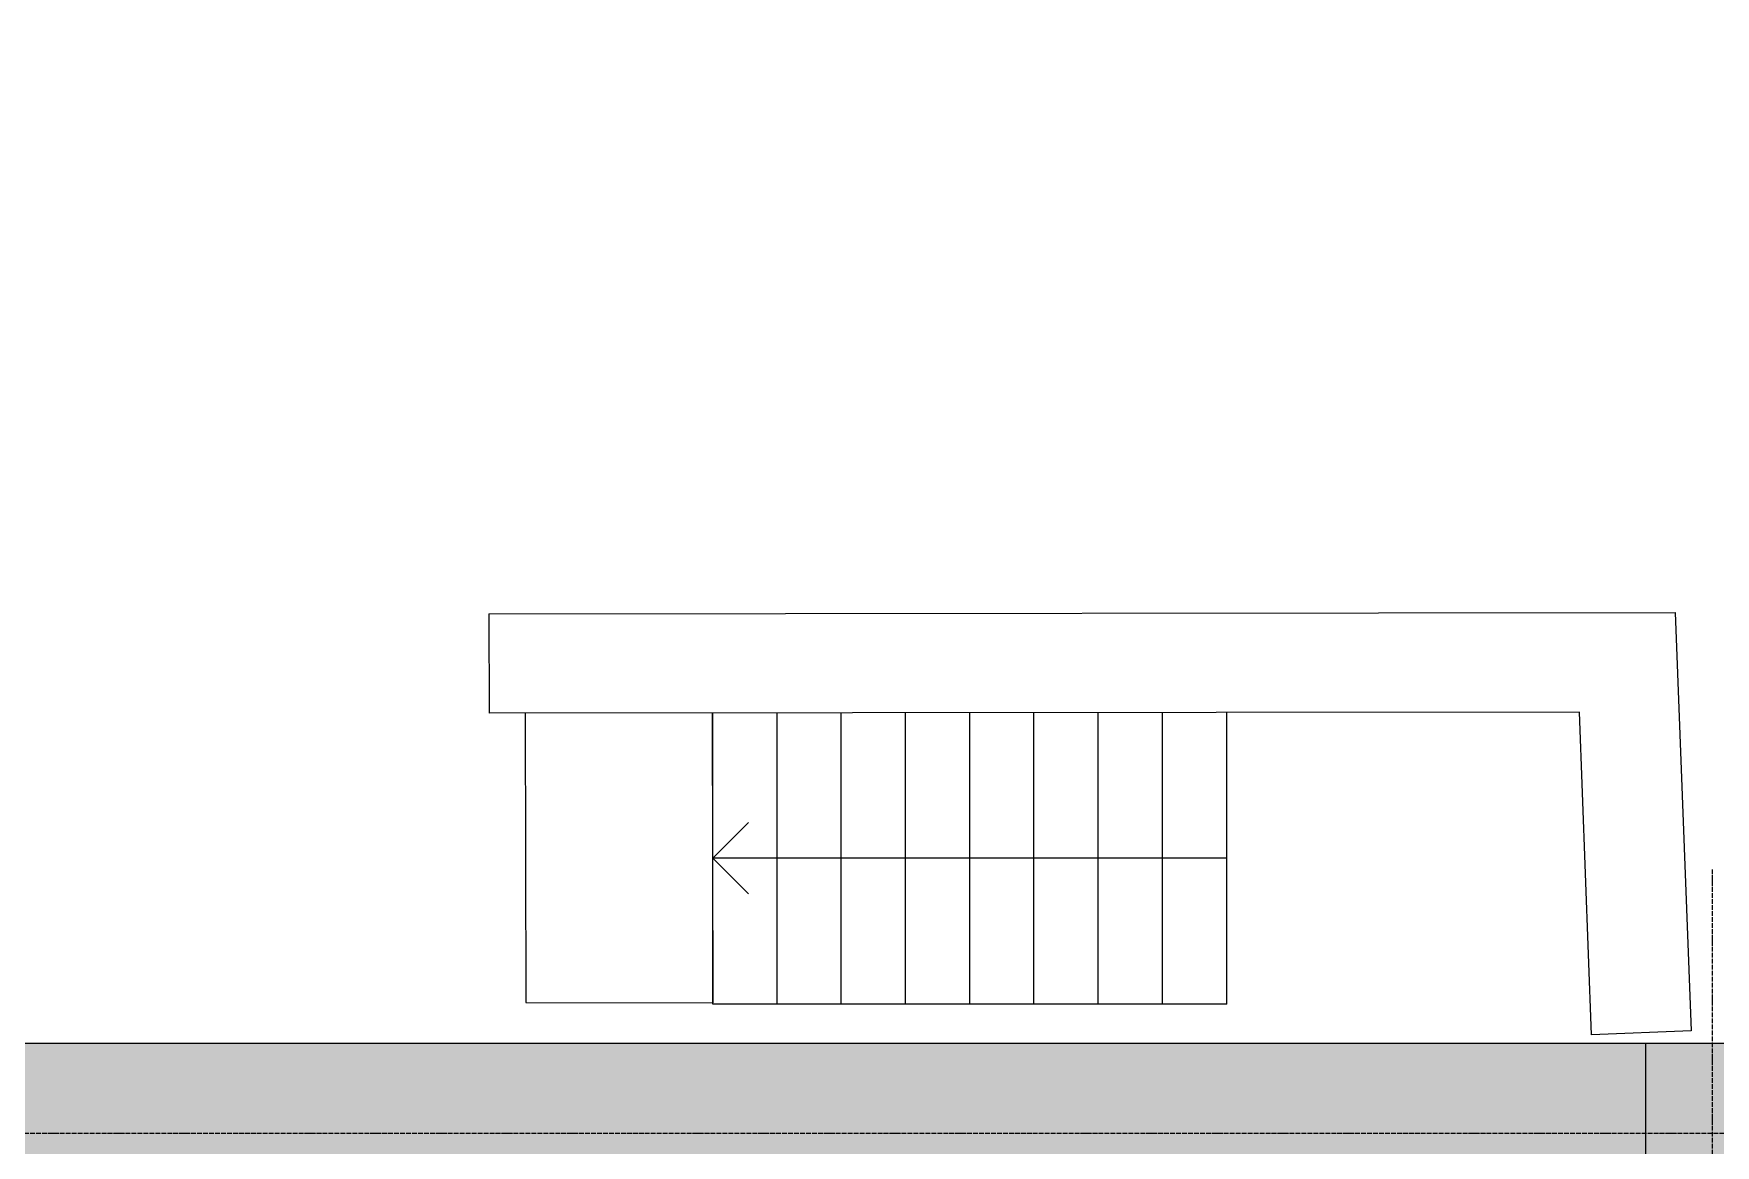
# Model space of a CAD drawing. Header units: millimetres. Extents: x -129048 to 476301, y -5853 to 215316.
# Drawn here: x 31950 to 39022, y 20505 to 25182 of the extents above; entities that cross this region are included whole.
import ezdxf

# ---------------------------------------------------------------- set-up
doc = ezdxf.new("R2010")
doc.units = ezdxf.units.MM
doc.linetypes.add('ADSK_Линия сетки', pattern=[25, 20, -2.5, 0, -2.5])
doc.linetypes.add('ADSK_Снесено', pattern=[4.5, 3, -1.5])
for name, color, linetype, lineweight in [('Лестницы', 7, 'Continuous', 18), ('Перекрытие', 7, 'Continuous', 18), ('Стрелки вверх', 7, 'Continuous', 18)]:
    doc.layers.add(name, color=color, linetype=linetype, lineweight=lineweight)
doc.layers.add('Линии', color=7, linetype='Continuous', lineweight=9, true_color=0x00a600)
doc.layers.add('Стены наружные', color=1, linetype='ADSK_Снесено', lineweight=18, true_color=0xff0000)

msp = doc.modelspace()

# ---------------------------------------------------------------- hatches: boundary and pattern name
at = {"layer": 'Стены наружные', "linetype": 'Continuous', "lineweight": 25, "true_color": 0x636466}
h = msp.add_hatch(color=251, dxfattribs=at)
h.paths.add_polyline_path([(46339.85223, 20424.05859), (46543.2121, 20424.05859), (46543.2121, 20934.05859), (45391.97654, 20934.05859), (45391.97654, 20424.05859), (45636.36955, 20424.05859)])
h.paths.add_polyline_path([(42686.55222, 20424.05859), (43576.97654, 20424.05859), (43576.97654, 20934.05859), (41597.58202, 20934.05859), (41597.58202, 20424.05859), (42515.94285, 20424.62343), (42630.33859, 20425.47813), (42630.3492, 20424.05859)])
h.paths.add_polyline_path([(39192.84818, 20424.05859), (39867.58202, 20424.05859), (39867.58202, 20934.05859), (30807.01602, 20934.05859), (30807.01602, 20424.05859), (38947.96606, 20424.05859)])

# ---------------------------------------------------------------- linework, layer by layer
at = {"linetype": 'ADSK_Линия сетки', "lineweight": 25}
for p, q in [((39009.91035, -4984.78696), (39009.91035, 21668.8012)), ((-11086.22475, 20556.78828), (57141.71826, 20556.78828))]:
    msp.add_line(p, q, dxfattribs=at)
at = {"color": 251, "lineweight": 25, "true_color": 0x636466}
msp.add_lwpolyline([(11305.23612, 20918.63165), (11305.23612, 17842.18437), (18515.92029, 17781.12051), (38729.7038, 17793.79848), (38729.7038, 20934.05859), (31317.01602, 20934.05859), (31317.01602, 43525.12698), (18455.83536, 43525.12698), (18455.83536, 20918.63165), (11305.23612, 20918.63165)], dxfattribs=at)
at = {"layer": 'Лестницы', "color": 251, "lineweight": 25, "true_color": 0x636466}
for p, q in [((34806.04093, 21099.18573), (34806.04093, 22323.71063)), ((35076.14093, 21099.18573), (35076.14093, 22324.01942)), ((35076.14093, 21099.18573), (35076.14093, 22324.01942)), ((35346.24093, 21099.18573), (35346.24093, 22324.32822)), ((35346.24093, 21099.18573), (35346.24093, 22324.32822)), ((35616.34093, 21099.18573), (35616.34093, 22324.63702)), ((35616.34093, 21099.18573), (35616.34093, 22324.63702)), ((35886.44093, 21099.18573), (35886.44093, 22324.94581)), ((35886.44093, 21099.18573), (35886.44093, 22324.94581)), ((36156.54093, 21099.18573), (36156.54093, 22325.25461)), ((36156.54093, 21099.18573), (36156.54093, 22325.25461)), ((36426.64093, 21099.18573), (36426.64093, 22325.56341)), ((36426.64093, 21099.18573), (36426.64093, 22325.56341)), ((36696.74093, 21099.18573), (36696.74093, 22325.8722)), ((36696.74093, 21099.18573), (36696.74093, 22325.8722)), ((36966.84093, 21099.18573), (36966.84093, 22326.181)), ((36966.84093, 21099.18573), (36966.84093, 22326.181)), ((35076.14093, 21099.18573), (34806.04093, 21099.18573)), ((35346.24093, 21099.18573), (35076.14093, 21099.18573)), ((35616.34093, 21099.18573), (35346.24093, 21099.18573)), ((35886.44093, 21099.18573), (35616.34093, 21099.18573)), ((36156.54093, 21099.18573), (35886.44093, 21099.18573)), ((36426.64093, 21099.18573), (36156.54093, 21099.18573)), ((36696.74093, 21099.18573), (36426.64093, 21099.18573)), ((36966.84093, 21099.18573), (36696.74093, 21099.18573))]:
    msp.add_line(p, q, dxfattribs=at)
at = {"layer": 'Линии', "color": 251, "lineweight": 25, "true_color": 0x636466}
for p, q in [((33864.86395, 22741.63489), (38853.28767, 22747.33799)), ((33864.86395, 22741.63489), (33865.34298, 22322.63516)), ((38853.28767, 22747.33799), (38920.2024, 20986.68917)), ((38449.9271, 22327.87656), (33865.34298, 22322.63516)), ((38501.50468, 20970.77626), (38449.9271, 22327.87656)), ((38920.2024, 20986.68917), (38501.50468, 20970.77626))]:
    msp.add_line(p, q, dxfattribs=at)
at = {"layer": 'Перекрытие', "color": 251, "lineweight": 25, "true_color": 0x636466}
for p, q in [((34017.20583, 22322.80878), (34020.09099, 21106.54228)), ((34807.80692, 21104.57842), (34804.91497, 22323.70934)), ((34020.09099, 21106.54228), (34807.80692, 21104.57842))]:
    msp.add_line(p, q, dxfattribs=at)
at = {"layer": 'Стены наружные', "color": 251, "linetype": 'Continuous', "lineweight": 25, "true_color": 0x636466}
msp.add_line((39867.58202, 20934.05859), (30807.01602, 20934.05859), dxfattribs=at)
at = {"layer": 'Стрелки вверх', "color": 251, "lineweight": 25, "true_color": 0x636466}
for p, q in [((34806.04093, 21712.68573), (34956.04093, 21862.68573)), ((34806.04093, 21712.68573), (34956.04093, 21562.68573)), ((35076.14093, 21712.68573), (34806.3644, 21712.68573)), ((35346.24093, 21712.68573), (35076.14093, 21712.68573)), ((35616.34093, 21712.68573), (35346.24093, 21712.68573)), ((35886.44093, 21712.68573), (35616.34093, 21712.68573)), ((36156.54093, 21712.68573), (35886.44093, 21712.68573)), ((36426.64093, 21712.68573), (36156.54093, 21712.68573)), ((36696.74093, 21712.68573), (36426.64093, 21712.68573)), ((36966.84093, 21712.68573), (36696.74093, 21712.68573))]:
    msp.add_line(p, q, dxfattribs=at)

doc.saveas('drawing.dxf')
